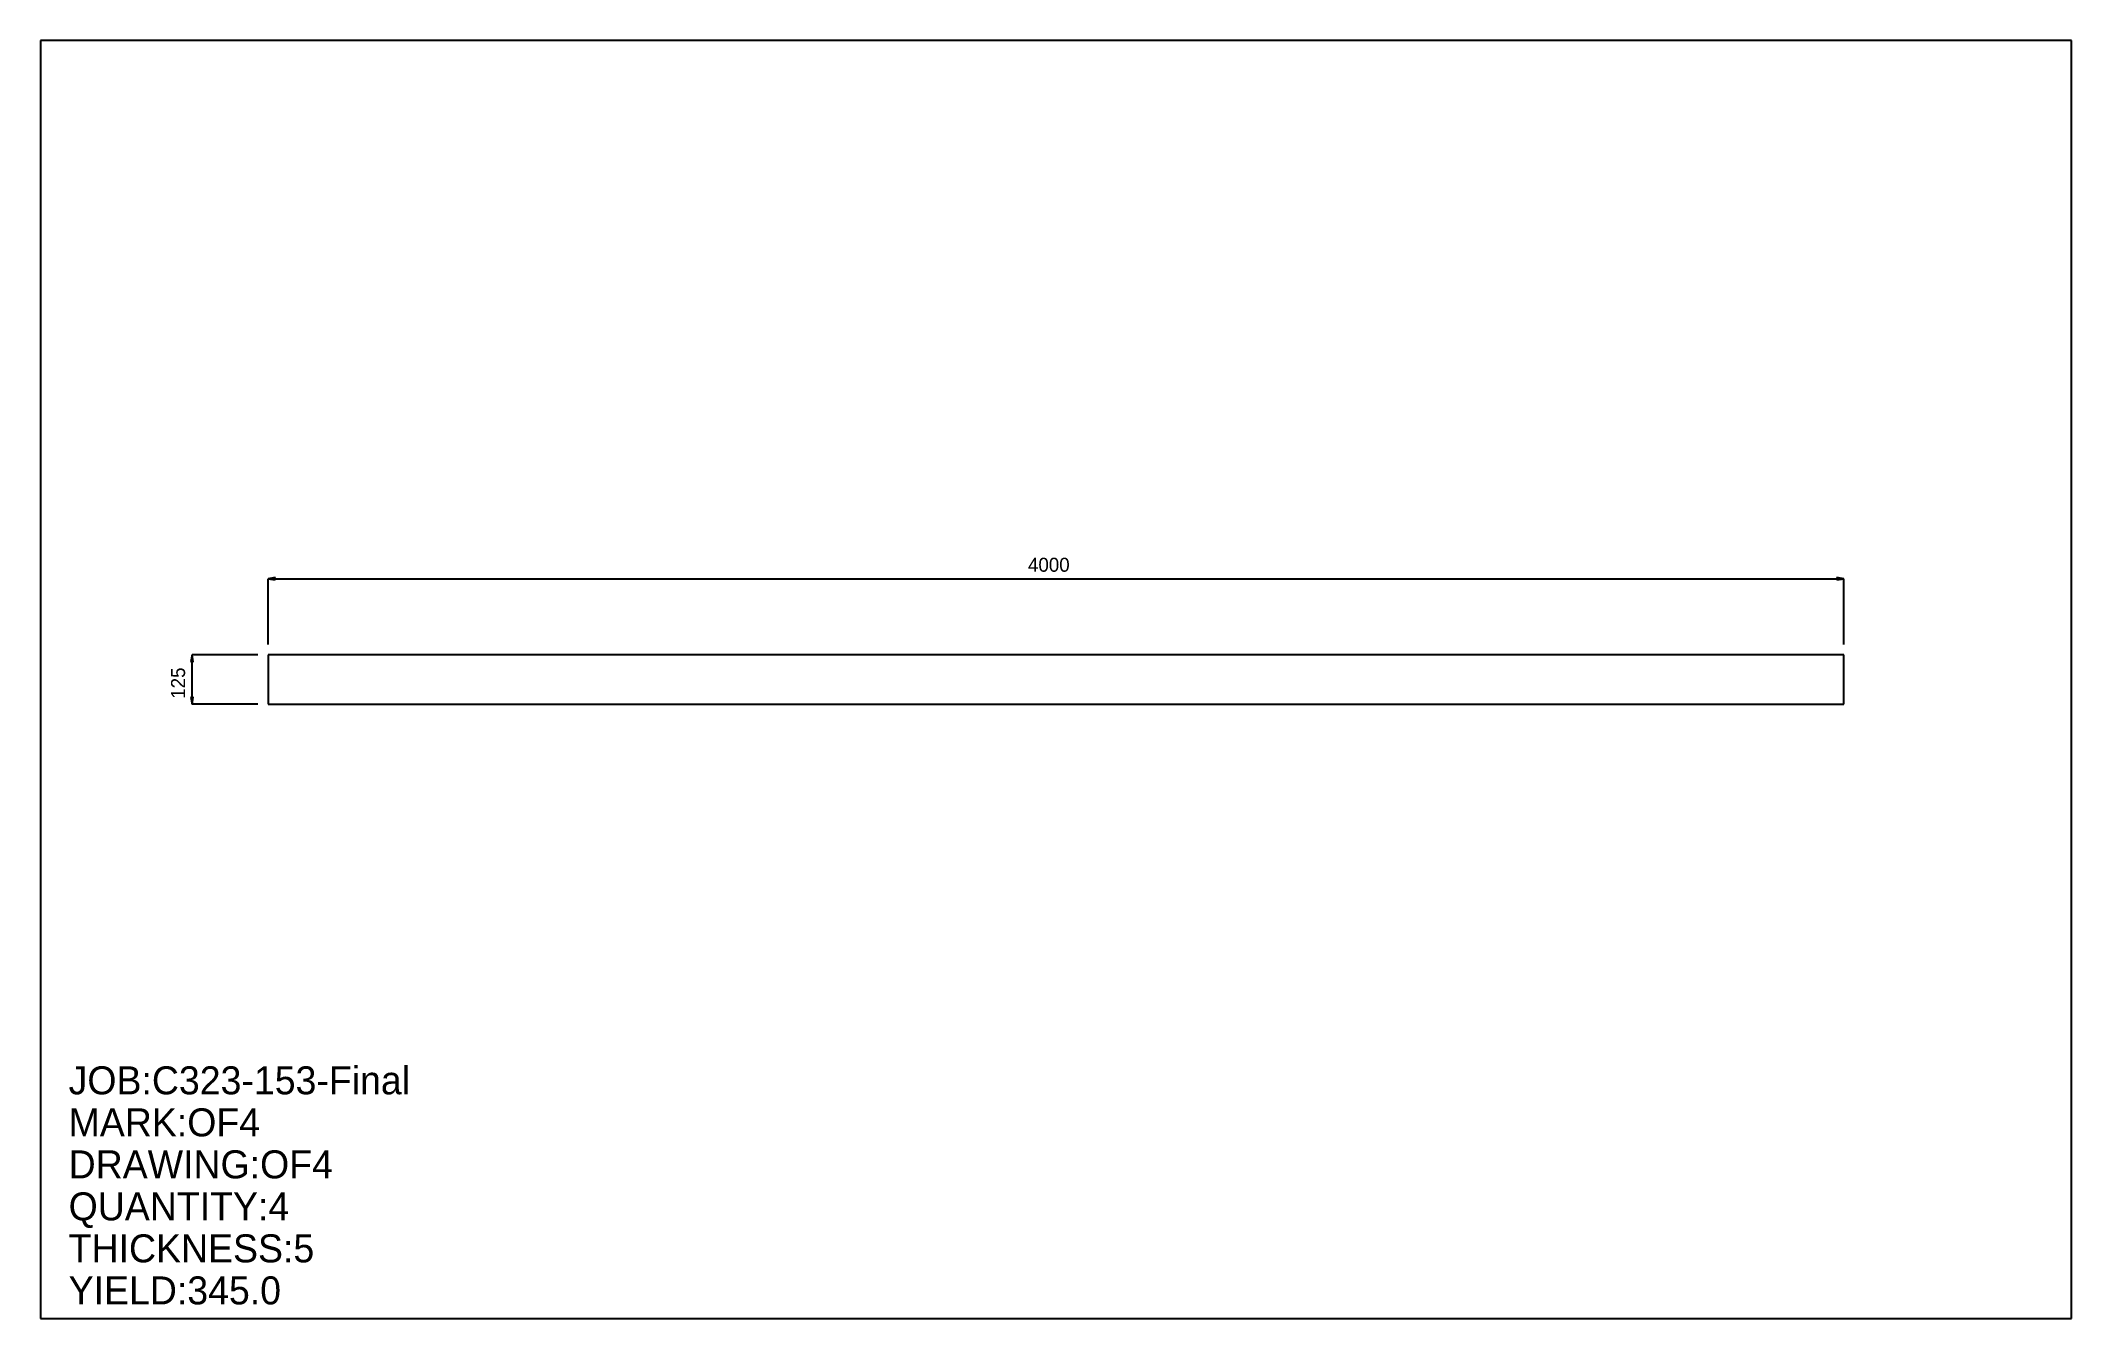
# Model space of a CAD drawing. Extents: x 0 to 5156, y 0 to 3244.
import ezdxf

# ---------------------------------------------------------------- set-up
doc = ezdxf.new("R2010")
doc.units = 0
doc.header["$LTSCALE"] = 0.125
for name, color, linetype in [('2', 7, 'CONTINUOUS'), ('3', 1, 'CONTINUOUS'), ('5', 7, 'CONTINUOUS'), ('6', 4, 'CONTINUOUS')]:
    doc.layers.add(name, color=color, linetype=linetype)

# ---------------------------------------------------------------- blocks, each defined once
blk = doc.blocks.new('ARROW')
at = {"layer": '2', "linetype": 'CONTINUOUS'}
for p, q in [((0, 0), (-1, 0.166667)), ((-1, 0.166667), (-1, -0.166667)), ((-1, -0.166667), (0, 0))]:
    blk.add_line(p, q, dxfattribs=at)
blk = doc.blocks.new('PLATE')
at = {"layer": '3', "linetype": 'CONTINUOUS'}
for p, q in [((0, 0), (0, -125)), ((4000, 0), (0, 0)), ((4000, -125), (4000, 0)), ((0, -125), (4000, -125))]:
    blk.add_line(p, q, dxfattribs=at)
at = {"layer": '5', "linetype": 'CONTINUOUS'}
for p, q in [((-0.1, -62.5), (0.1, -62.5)), ((0, -62.599998), (0, -62.400002))]:
    blk.add_line(p, q, dxfattribs=at)
blk.add_circle((0, -62.5), 0.1, dxfattribs=at)
at = {"layer": '6', "linetype": 'CONTINUOUS'}
for p, q in [((0, 26.666666), (0, 193.33334)), ((0, 193.28334), (4000, 193.28334)), ((4000, 26.666666), (4000, 193.33334)), ((-26.666656, 0.000002), (-193.33333, 0.000015)), ((-193.28334, -124.99998), (-193.28333, 0.000015)), ((-26.666666, -125), (-193.33334, -124.99998))]:
    blk.add_line(p, q, dxfattribs=at)
at = {"layer": '6', "xscale": 17.777777, "yscale": 17.777777, "zscale": 17.777777}
for p, rotation in [((0, 193.28334), 180), ((-193.28333, 0.000015), 90), ((-193.28334, -124.99998), 270)]:
    blk.add_blockref('ARROW', p, dxfattribs=dict(at, rotation=rotation))
blk.add_blockref('ARROW', (4000, 193.28334), dxfattribs=at)
at = {"layer": '5'}
blk.add_text('ZERO', height=0.015, dxfattribs=at).set_placement((0, -62.5))
at = {"layer": '6'}
blk.add_text('4000', height=35.556, dxfattribs=at).set_placement((1928.8889, 211.06111))
blk.add_text('125', height=35.556, rotation=90, dxfattribs=at).set_placement((-211.06111, -111.38887))

msp = doc.modelspace()

# ---------------------------------------------------------------- linework, layer by layer
at = {"layer": '5', "linetype": 'CONTINUOUS'}
for p, q in [((5155.5562, 3244.4446), (0, 3244.4446)), ((0, 3244.4446), (0, 0)), ((5155.5562, 0), (5155.5562, 3244.4446)), ((0, 0), (5155.5562, 0))]:
    msp.add_line(p, q, dxfattribs=at)

# ---------------------------------------------------------------- block references
at = {"layer": '2'}
msp.add_blockref('PLATE', (577.77808, 1684.7223), dxfattribs=at)

# ---------------------------------------------------------------- texts
at = {"layer": '5'}
for s, p in [('JOB:C323-153-Final', (71.111107, 568.88885)), ('MARK:OF4', (71.111107, 462.2222)), ('DRAWING:OF4', (71.111107, 355.55554)), ('QUANTITY:4', (71.111107, 248.88887)), ('THICKNESS:5', (71.111107, 142.22221)), ('YIELD:345.0', (71.111107, 35.555553))]:
    msp.add_text(s, height=71.111, dxfattribs=at).set_placement(p)

doc.saveas('drawing.dxf')
